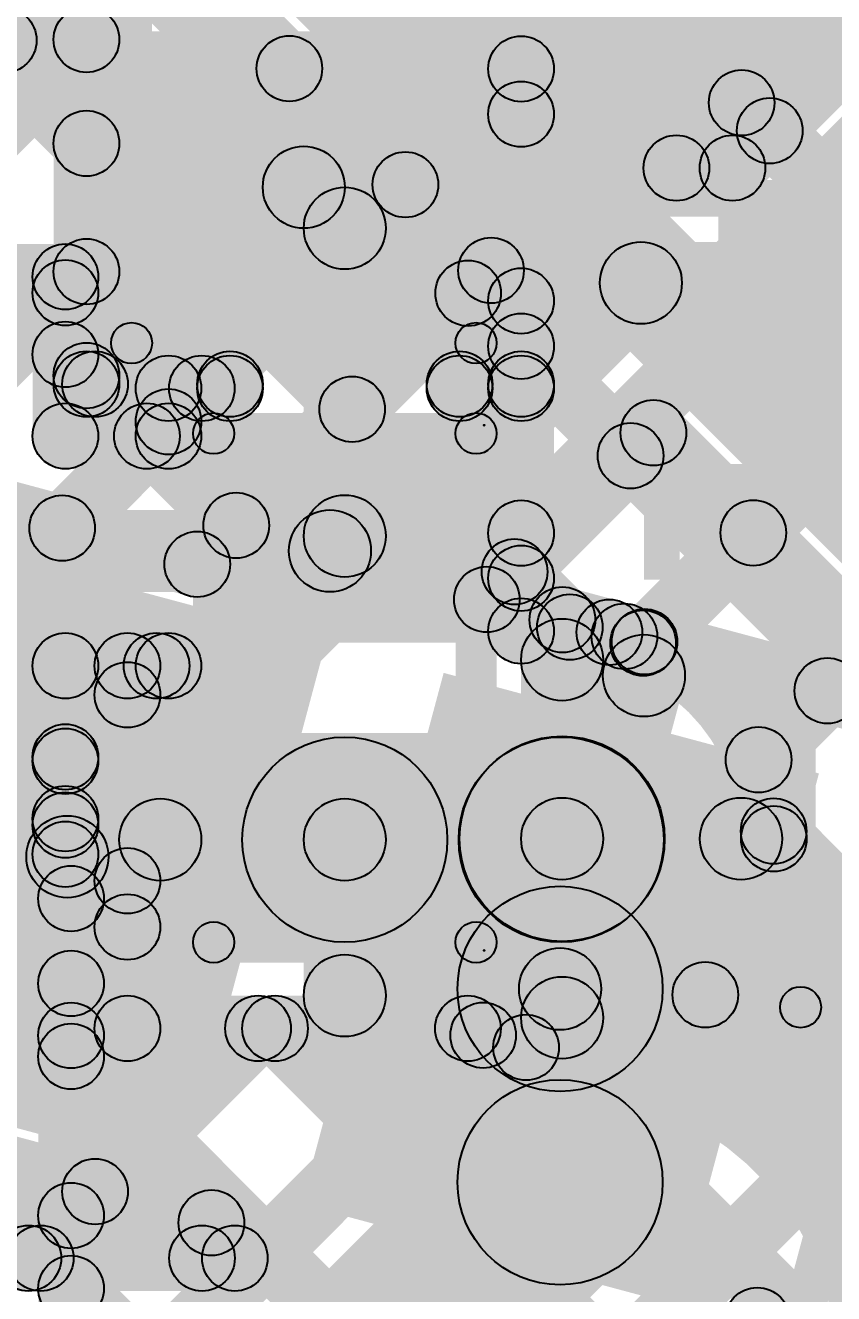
# Model space of a CAD drawing. Header units: millimetres. Extents: x -2.17 to 2.17, y -2.17 to 2.17.
# Drawn here: x -0.4365 to -0.3379, y 0.1036 to 0.2581 of the extents above; entities that cross this region are included whole.
import ezdxf

# ---------------------------------------------------------------- set-up
doc = ezdxf.new("R2010")
doc.units = ezdxf.units.MM
doc.header["$MEASUREMENT"] = 0
for name, color, linetype in [('BottomLayer', 5, 'Continuous'), ('BottomOverlay', 54, 'Continuous'), ('BottomPaste', 16, 'Continuous'), ('BottomSolder', 6, 'Continuous'), ('Mechanical2', 216, 'Continuous'), ('TopLayer', 1, 'Continuous'), ('TopOverlay', 2, 'Continuous'), ('TopPaste', 8, 'Continuous'), ('TopSolder', 216, 'Continuous'), ('ViaHoleLayer', 16, 'Continuous')]:
    doc.layers.add(name, color=color, linetype=linetype)

# ---------------------------------------------------------------- blocks, each defined once
blk = doc.blocks.new('R__0402_B_83')
at = {"layer": 'BottomLayer'}
for points in [[(-0.0095, 0.0125), (-0.0095, -0.0125), (-0.0275, -0.0125), (-0.0275, 0.0125)], [(0.0275, 0.0125), (0.0275, -0.0125), (0.0095, -0.0125), (0.0095, 0.0125)]]:
    blk.add_hatch(color=5, dxfattribs=at).paths.add_polyline_path(points)
at = {"layer": 'BottomOverlay'}
h = blk.add_hatch(color=54, dxfattribs=at)
edge = h.paths.add_edge_path()
edge.add_arc((-0.031, 0.016), 0.0025, 0, 360)
h = blk.add_hatch(color=54, dxfattribs=at)
edge = h.paths.add_edge_path()
edge.add_arc((-0.031, 0.016), 0.0025, 0, 360)
h = blk.add_hatch(color=54, dxfattribs=at)
edge = h.paths.add_edge_path()
edge.add_arc((-0.032, 0.017), 0.0000635, 0, 360)
for points in [[(0.032, 0.01706), (0.032, 0.01694), (-0.032, 0.01694), (-0.032, 0.01706)], [(0.031, 0.0185), (0.031, 0.0135), (-0.031, 0.0135), (-0.031, 0.0185)], [(-0.0285, -0.016), (-0.0335, -0.016), (-0.0335, 0.016), (-0.0285, 0.016)], [(0.0335, -0.016), (0.0285, -0.016), (0.0285, 0.016), (0.0335, 0.016)], [(0.031, -0.0135), (0.031, -0.0185), (-0.031, -0.0185), (-0.031, -0.0135)]]:
    blk.add_hatch(color=54, dxfattribs=at).paths.add_polyline_path(points)
h = blk.add_hatch(color=54, dxfattribs=at)
edge = h.paths.add_edge_path()
edge.add_arc((0.031, 0.016), 0.0025, 0, 360)
h = blk.add_hatch(color=54, dxfattribs=at)
edge = h.paths.add_edge_path()
edge.add_arc((0.031, 0.016), 0.0025, 0, 360)
h = blk.add_hatch(color=54, dxfattribs=at)
edge = h.paths.add_edge_path()
edge.add_arc((0.032, 0.017), 0.0000635, 0, 360)
h = blk.add_hatch(color=54, dxfattribs=at)
edge = h.paths.add_edge_path()
edge.add_arc((-0.031, -0.016), 0.0025, 0, 360)
h = blk.add_hatch(color=54, dxfattribs=at)
edge = h.paths.add_edge_path()
edge.add_arc((-0.031, -0.016), 0.0025, 0, 360)
h = blk.add_hatch(color=54, dxfattribs=at)
edge = h.paths.add_edge_path()
edge.add_arc((0.031, -0.016), 0.0025, 0, 360)
h = blk.add_hatch(color=54, dxfattribs=at)
edge = h.paths.add_edge_path()
edge.add_arc((0.031, -0.016), 0.0025, 0, 360)
at = {"layer": 'BottomPaste'}
for points in [[(-0.0095, 0.0125), (-0.0095, -0.0125), (-0.0275, -0.0125), (-0.0275, 0.0125)], [(0.0275, 0.0125), (0.0275, -0.0125), (0.0095, -0.0125), (0.0095, 0.0125)]]:
    blk.add_hatch(color=16, dxfattribs=at).paths.add_polyline_path(points)
at = {"layer": 'BottomSolder'}
for points in [[(-0.0055, 0.0165), (-0.0055, -0.0165), (-0.0315, -0.0165), (-0.0315, 0.0165)], [(0.0315, 0.0165), (0.0315, -0.0165), (0.0055, -0.0165), (0.0055, 0.0165)]]:
    blk.add_hatch(color=6, dxfattribs=at).paths.add_polyline_path(points)
at = {"layer": 'BottomOverlay'}
for centre, radius in [((-0.031, 0.016), 0.0025), ((-0.031, 0.016), 0.0025), ((-0.032, 0.017), 0.0000635), ((0.031, 0.016), 0.0025), ((0.031, 0.016), 0.0025), ((0.032, 0.017), 0.0000635), ((-0.031, -0.016), 0.0025), ((-0.031, -0.016), 0.0025), ((0.031, -0.016), 0.0025), ((0.031, -0.016), 0.0025)]:
    blk.add_circle(centre, radius, dxfattribs=at)
blk = doc.blocks.new('R__0603_B_84')
at = {"layer": 'BottomLayer'}
for points in [[(-0.045, -0.0175), (-0.045, 0.0175), (-0.015, 0.0175), (-0.015, -0.0175)], [(0.015, -0.0175), (0.015, 0.0175), (0.045, 0.0175), (0.045, -0.0175)]]:
    blk.add_hatch(color=5, dxfattribs=at).paths.add_polyline_path(points)
at = {"layer": 'BottomOverlay'}
h = blk.add_hatch(color=54, dxfattribs=at)
edge = h.paths.add_edge_path()
edge.add_arc((-0.049, 0.021), 0.0025, 0, 360)
h = blk.add_hatch(color=54, dxfattribs=at)
edge = h.paths.add_edge_path()
edge.add_arc((-0.049, 0.021), 0.0025, 0, 360)
for points in [[(-0.049, 0.0185), (-0.049, 0.0235), (0.049, 0.0235), (0.049, 0.0185)], [(-0.0515, 0.021), (-0.0465, 0.021), (-0.0465, -0.021), (-0.0515, -0.021)], [(0.0465, 0.021), (0.0515, 0.021), (0.0515, -0.021), (0.0465, -0.021)], [(-0.049, -0.0235), (-0.049, -0.0185), (0.049, -0.0185), (0.049, -0.0235)]]:
    blk.add_hatch(color=54, dxfattribs=at).paths.add_polyline_path(points)
h = blk.add_hatch(color=54, dxfattribs=at)
edge = h.paths.add_edge_path()
edge.add_arc((0.049, 0.021), 0.0025, 0, 360)
h = blk.add_hatch(color=54, dxfattribs=at)
edge = h.paths.add_edge_path()
edge.add_arc((0.049, 0.021), 0.0025, 0, 360)
h = blk.add_hatch(color=54, dxfattribs=at)
edge = h.paths.add_edge_path()
edge.add_arc((-0.049, -0.021), 0.0025, 0, 360)
h = blk.add_hatch(color=54, dxfattribs=at)
edge = h.paths.add_edge_path()
edge.add_arc((-0.049, -0.021), 0.0025, 0, 360)
h = blk.add_hatch(color=54, dxfattribs=at)
edge = h.paths.add_edge_path()
edge.add_arc((0.049, -0.021), 0.0025, 0, 360)
h = blk.add_hatch(color=54, dxfattribs=at)
edge = h.paths.add_edge_path()
edge.add_arc((0.049, -0.021), 0.0025, 0, 360)
at = {"layer": 'BottomPaste'}
for points in [[(-0.045, -0.0175), (-0.045, 0.0175), (-0.015, 0.0175), (-0.015, -0.0175)], [(0.015, -0.0175), (0.015, 0.0175), (0.045, 0.0175), (0.045, -0.0175)]]:
    blk.add_hatch(color=16, dxfattribs=at).paths.add_polyline_path(points)
at = {"layer": 'BottomSolder'}
for points in [[(-0.049, -0.0215), (-0.049, 0.0215), (-0.011, 0.0215), (-0.011, -0.0215)], [(0.011, -0.0215), (0.011, 0.0215), (0.049, 0.0215), (0.049, -0.0215)]]:
    blk.add_hatch(color=6, dxfattribs=at).paths.add_polyline_path(points)
at = {"layer": 'BottomOverlay'}
for centre in [(-0.049, 0.021), (-0.049, 0.021), (0.049, 0.021), (0.049, 0.021), (-0.049, -0.021), (-0.049, -0.021), (0.049, -0.021), (0.049, -0.021)]:
    blk.add_circle(centre, 0.0025, dxfattribs=at)
blk = doc.blocks.new('WS2812B_M____265')
at = {"layer": 'TopLayer'}
for points in [[(-0.09409, 0.05079), (-0.03504, 0.05079), (-0.03504, 0.01142), (-0.09409, 0.01142)], [(-0.09409, -0.01142), (-0.03504, -0.01142), (-0.03504, -0.05079), (-0.09409, -0.05079)]]:
    blk.add_hatch(color=1, dxfattribs=at).paths.add_polyline_path(points)
at = {"layer": 'TopPaste'}
for points in [[(-0.09409, 0.05079), (-0.03504, 0.05079), (-0.03504, 0.01142), (-0.09409, 0.01142)], [(-0.09409, -0.01142), (-0.03504, -0.01142), (-0.03504, -0.05079), (-0.09409, -0.05079)]]:
    blk.add_hatch(color=8, dxfattribs=at).paths.add_polyline_path(points)
at = {"layer": 'TopSolder'}
for points in [[(-0.09809, 0.05479), (-0.03104, 0.05479), (-0.03104, 0.00742), (-0.09809, 0.00742)], [(-0.09809, -0.00742), (-0.03104, -0.00742), (-0.03104, -0.05479), (-0.09809, -0.05479)]]:
    blk.add_hatch(color=216, dxfattribs=at).paths.add_polyline_path(points)
blk = doc.blocks.new('WS2812B_M____267')
at = {"layer": 'TopLayer'}
for points in [[(0.03504, 0.05079), (0.09409, 0.05079), (0.09409, 0.01142), (0.03504, 0.01142)], [(0.03504, -0.01142), (0.09409, -0.01142), (0.09409, -0.05079), (0.03504, -0.05079)]]:
    blk.add_hatch(color=1, dxfattribs=at).paths.add_polyline_path(points)
at = {"layer": 'TopOverlay'}
h = blk.add_hatch(color=2, dxfattribs=at)
edge = h.paths.add_edge_path()
edge.add_arc((0.07, -0.06), 0.0025, 0, 360)
for points in [[(0.0675, -0.06), (0.0725, -0.06), (0.0725, -0.07), (0.0675, -0.07)], [(-0.07, -0.0725), (-0.07, -0.0675), (0.07, -0.0675), (0.07, -0.0725)]]:
    blk.add_hatch(color=2, dxfattribs=at).paths.add_polyline_path(points)
at = {"layer": 'TopPaste'}
for points in [[(0.03504, 0.05079), (0.09409, 0.05079), (0.09409, 0.01142), (0.03504, 0.01142)], [(0.03504, -0.01142), (0.09409, -0.01142), (0.09409, -0.05079), (0.03504, -0.05079)]]:
    blk.add_hatch(color=8, dxfattribs=at).paths.add_polyline_path(points)
at = {"layer": 'TopSolder'}
for points in [[(0.03104, 0.05479), (0.09809, 0.05479), (0.09809, 0.00742), (0.03104, 0.00742)], [(0.03104, -0.00742), (0.09809, -0.00742), (0.09809, -0.05479), (0.03104, -0.05479)]]:
    blk.add_hatch(color=216, dxfattribs=at).paths.add_polyline_path(points)
at = {"layer": 'TopOverlay'}
blk.add_circle((0.07, -0.06), 0.0025, dxfattribs=at)

msp = doc.modelspace()

# ---------------------------------------------------------------- hatches: boundary and pattern name
at = {"layer": 'BottomLayer'}
for points in [[(-0.37317, 0.22171), (-0.37883, 0.22737), (-0.10304, 0.50315), (-0.09739, 0.49749)], [(-0.37317, 0.19342), (-0.37883, 0.19908), (-0.09883, 0.47908), (-0.09317, 0.47342)], [(-0.35829, 0.18002), (-0.36395, 0.18567), (-0.09883, 0.4508), (-0.09317, 0.44514)], [(-0.34422, 0.1658), (-0.34988, 0.17146), (-0.09883, 0.42251), (-0.09317, 0.41686)], [(-0.42805, 0.05369), (-0.43371, 0.05935), (-0.09883, 0.39423), (-0.09317, 0.38857)], [(-0.4292, 0.02426), (-0.43485, 0.02992), (-0.09883, 0.36594), (-0.09317, 0.36029)], [(-0.43509, 0.2563), (-0.44309, 0.2563), (-0.44309, 0.29611), (-0.43509, 0.29611)], [(-0.37317, 0.24999), (-0.37883, 0.25565), (-0.35435, 0.28013), (-0.34869, 0.27447)], [(-0.37883, 0.27276), (-0.37317, 0.27842), (-0.18847, 0.09372), (-0.19413, 0.08806)], [(-0.425, 0.2144), (-0.433, 0.2144), (-0.433, 0.2624), (-0.425, 0.2624)], [(-0.372, 0.2144), (-0.38, 0.2144), (-0.38, 0.2624), (-0.372, 0.2624)], [(-0.44127, 0.23847), (-0.44692, 0.24412), (-0.43183, 0.25922), (-0.42617, 0.25356)], [(-0.4444, 0.25347), (-0.43874, 0.25913), (-0.42617, 0.24656), (-0.43183, 0.24091)], [(-0.37883, 0.24448), (-0.37317, 0.25013), (-0.22103, 0.098), (-0.22669, 0.09234)], [(-0.3925, 0.19589), (-0.4025, 0.19589), (-0.4025, 0.2334), (-0.3925, 0.2334)], [(-0.445, 0.22349), (-0.445, 0.23149), (-0.43157, 0.23149), (-0.43157, 0.22349)], [(-0.42874, 0.22271), (-0.4344, 0.22836), (-0.43183, 0.23093), (-0.42617, 0.22528)], [(-0.42757, 0.20808), (-0.43557, 0.20808), (-0.43557, 0.22749), (-0.42757, 0.22749)], [(-0.37883, 0.21619), (-0.37317, 0.22185), (-0.2423, 0.09098), (-0.24796, 0.08532)], [(-0.4344, 0.21519), (-0.42874, 0.22085), (-0.42617, 0.21828), (-0.43183, 0.21262)], [(-0.429, 0.2104), (-0.429, 0.2184), (-0.4115, 0.2184), (-0.4115, 0.2104)], [(-0.3835, 0.2104), (-0.3835, 0.2184), (-0.376, 0.2184), (-0.376, 0.2104)], [(-0.43077, 0.21157), (-0.42512, 0.21723), (-0.4188, 0.21091), (-0.42446, 0.20525)], [(-0.41617, 0.20699), (-0.42183, 0.21265), (-0.41776, 0.21672), (-0.4121, 0.21106)], [(-0.419, 0.20989), (-0.419, 0.21789), (-0.4115, 0.21789), (-0.4115, 0.20989)], [(-0.3835, 0.20989), (-0.3835, 0.21789), (-0.376, 0.21789), (-0.376, 0.20989)], [(-0.415, 0.20808), (-0.423, 0.20808), (-0.423, 0.21389), (-0.415, 0.21389)], [(-0.372, 0.18432), (-0.38, 0.18432), (-0.38, 0.21389), (-0.372, 0.21389)], [(-0.43157, 0.20408), (-0.43157, 0.21208), (-0.419, 0.21208), (-0.419, 0.20408)], [(-0.45238, 0.18908), (-0.45238, 0.19908), (-0.39931, 0.19908), (-0.39931, 0.18908)], [(-0.37883, 0.18791), (-0.37317, 0.19356), (-0.36723, 0.18762), (-0.37289, 0.18197)], [(-0.43157, 0.17608), (-0.43157, 0.18408), (-0.424, 0.18408), (-0.424, 0.17608)], [(-0.424, 0.17608), (-0.424, 0.18408), (-0.419, 0.18408), (-0.419, 0.17608)], [(-0.42117, 0.17371), (-0.42683, 0.17937), (-0.42328, 0.18291), (-0.41763, 0.17725)], [(-0.42757, 0.16844), (-0.43557, 0.16844), (-0.43557, 0.18008), (-0.42757, 0.18008)], [(-0.42874, 0.16614), (-0.4344, 0.17179), (-0.42683, 0.17937), (-0.42117, 0.17371)], [(-0.42, 0.13589), (-0.428, 0.13589), (-0.428, 0.18008), (-0.42, 0.18008)], [(-0.366, 0.159), (-0.376, 0.159), (-0.376, 0.18081), (-0.366, 0.18081)], [(-0.3975, 0.14639), (-0.3975, 0.17139), (-0.37111, 0.17139), (-0.37111, 0.14639)], [(-0.42757, 0.16067), (-0.43557, 0.16067), (-0.43557, 0.16844), (-0.42757, 0.16844)], [(-0.42757, 0.16067), (-0.43557, 0.16067), (-0.43557, 0.16844), (-0.42757, 0.16844)], [(-0.36227, 0.15005), (-0.37995, 0.16773), (-0.37984, 0.16784), (-0.36216, 0.15016)], [(-0.4344, 0.15862), (-0.42874, 0.16428), (-0.42117, 0.15671), (-0.42683, 0.15105)], [(-0.42, 0.15389), (-0.42, 0.16389), (-0.3975, 0.16389), (-0.3975, 0.15389)], [(-0.371, 0.154), (-0.371, 0.164), (-0.34919, 0.164), (-0.34919, 0.154)], [(-0.34803, 0.15711), (-0.34238, 0.16277), (-0.24017, 0.06056), (-0.24583, 0.05491)], [(-0.42757, 0.15711), (-0.43557, 0.15711), (-0.43557, 0.16067), (-0.42757, 0.16067)], [(-0.3925, 0.13989), (-0.4025, 0.13989), (-0.4025, 0.15889), (-0.3925, 0.15889)], [(-0.366, 0.13719), (-0.376, 0.13719), (-0.376, 0.159), (-0.366, 0.159)], [(-0.42688, 0.13503), (-0.43488, 0.13503), (-0.43488, 0.15171), (-0.42688, 0.15171)], [(-0.42805, 0.13854), (-0.43371, 0.1442), (-0.42683, 0.15108), (-0.42117, 0.14542)], [(-0.35637, 0.13716), (-0.35071, 0.14282), (-0.25217, 0.04428), (-0.25783, 0.03862)], [(-0.424, 0.13189), (-0.424, 0.13989), (-0.38249, 0.13989), (-0.38249, 0.13189)], [(-0.42805, 0.11026), (-0.43371, 0.11592), (-0.41091, 0.13872), (-0.40525, 0.13306)], [(-0.42805, 0.08197), (-0.43371, 0.08763), (-0.38346, 0.13788), (-0.3778, 0.13222)], [(-0.40884, 0.13306), (-0.40318, 0.13872), (-0.22713, -0.03733), (-0.23279, -0.04299)], [(-0.37823, 0.13074), (-0.37257, 0.1364), (-0.25217, 0.016), (-0.25783, 0.01034)], [(-0.42688, 0.03401), (-0.43488, 0.03401), (-0.43488, 0.13503), (-0.42688, 0.13503)], [(-0.43371, 0.12965), (-0.42805, 0.13531), (-0.31169, 0.01895), (-0.31735, 0.01329)], [(-0.43371, 0.10137), (-0.42805, 0.10702), (-0.33799, 0.01696), (-0.34365, 0.0113)]]:
    msp.add_hatch(color=5, dxfattribs=at).paths.add_polyline_path(points)
h = msp.add_hatch(color=5, dxfattribs=at)
edge = h.paths.add_edge_path()
edge.add_arc((-0.43909, 0.2563), 0.004, 0, 360)
h = msp.add_hatch(color=5, dxfattribs=at)
edge = h.paths.add_edge_path()
edge.add_arc((-0.43909, 0.2563), 0.004, 0, 360)
h = msp.add_hatch(color=5, dxfattribs=at)
edge = h.paths.add_edge_path()
edge.add_arc((-0.429, 0.25639), 0.004, 0, 360)
h = msp.add_hatch(color=5, dxfattribs=at)
edge = h.paths.add_edge_path()
edge.add_arc((-0.376, 0.25282), 0.004, 0, 360)
h = msp.add_hatch(color=5, dxfattribs=at)
edge = h.paths.add_edge_path()
edge.add_arc((-0.376, 0.2473), 0.004, 0, 360)
h = msp.add_hatch(color=5, dxfattribs=at)
edge = h.paths.add_edge_path()
edge.add_arc((-0.429, 0.24374), 0.004, 0, 360)
h = msp.add_hatch(color=5, dxfattribs=at)
edge = h.paths.add_edge_path()
edge.add_arc((-0.4025, 0.2384), 0.005, 0, 360)
h = msp.add_hatch(color=5, dxfattribs=at)
edge = h.paths.add_edge_path()
edge.add_arc((-0.3975, 0.2334), 0.005, 0, 360)
h = msp.add_hatch(color=5, dxfattribs=at)
edge = h.paths.add_edge_path()
edge.add_arc((-0.3975, 0.2334), 0.005, 0, 360)
h = msp.add_hatch(color=5, dxfattribs=at)
edge = h.paths.add_edge_path()
edge.add_arc((-0.429, 0.22811), 0.004, 0, 360)
h = msp.add_hatch(color=5, dxfattribs=at)
edge = h.paths.add_edge_path()
edge.add_arc((-0.43157, 0.22749), 0.004, 0, 360)
h = msp.add_hatch(color=5, dxfattribs=at)
edge = h.paths.add_edge_path()
edge.add_arc((-0.43157, 0.22749), 0.004, 0, 360)
h = msp.add_hatch(color=5, dxfattribs=at)
edge = h.paths.add_edge_path()
edge.add_arc((-0.43157, 0.22554), 0.004, 0, 360)
h = msp.add_hatch(color=5, dxfattribs=at)
edge = h.paths.add_edge_path()
edge.add_arc((-0.376, 0.22454), 0.004, 0, 360)
h = msp.add_hatch(color=5, dxfattribs=at)
edge = h.paths.add_edge_path()
edge.add_arc((-0.376, 0.21902), 0.004, 0, 360)
h = msp.add_hatch(color=5, dxfattribs=at)
edge = h.paths.add_edge_path()
edge.add_arc((-0.43157, 0.21802), 0.004, 0, 360)
h = msp.add_hatch(color=5, dxfattribs=at)
edge = h.paths.add_edge_path()
edge.add_arc((-0.429, 0.21545), 0.004, 0, 360)
h = msp.add_hatch(color=5, dxfattribs=at)
edge = h.paths.add_edge_path()
edge.add_arc((-0.429, 0.2144), 0.004, 0, 360)
h = msp.add_hatch(color=5, dxfattribs=at)
edge = h.paths.add_edge_path()
edge.add_arc((-0.429, 0.2144), 0.004, 0, 360)
h = msp.add_hatch(color=5, dxfattribs=at)
edge = h.paths.add_edge_path()
edge.add_arc((-0.42795, 0.2144), 0.004, 0, 360)
h = msp.add_hatch(color=5, dxfattribs=at)
edge = h.paths.add_edge_path()
edge.add_arc((-0.4115, 0.2144), 0.004, 0, 360)
h = msp.add_hatch(color=5, dxfattribs=at)
edge = h.paths.add_edge_path()
edge.add_arc((-0.3835, 0.2144), 0.004, 0, 360)
h = msp.add_hatch(color=5, dxfattribs=at)
edge = h.paths.add_edge_path()
edge.add_arc((-0.376, 0.2144), 0.004, 0, 360)
h = msp.add_hatch(color=5, dxfattribs=at)
edge = h.paths.add_edge_path()
edge.add_arc((-0.376, 0.2144), 0.004, 0, 360)
h = msp.add_hatch(color=5, dxfattribs=at)
edge = h.paths.add_edge_path()
edge.add_arc((-0.419, 0.21389), 0.004, 0, 360)
h = msp.add_hatch(color=5, dxfattribs=at)
edge = h.paths.add_edge_path()
edge.add_arc((-0.419, 0.21389), 0.004, 0, 360)
h = msp.add_hatch(color=5, dxfattribs=at)
edge = h.paths.add_edge_path()
edge.add_arc((-0.41493, 0.21389), 0.004, 0, 360)
h = msp.add_hatch(color=5, dxfattribs=at)
edge = h.paths.add_edge_path()
edge.add_arc((-0.4115, 0.21389), 0.004, 0, 360)
h = msp.add_hatch(color=5, dxfattribs=at)
edge = h.paths.add_edge_path()
edge.add_arc((-0.3835, 0.21389), 0.004, 0, 360)
h = msp.add_hatch(color=5, dxfattribs=at)
edge = h.paths.add_edge_path()
edge.add_arc((-0.376, 0.21389), 0.004, 0, 360)
h = msp.add_hatch(color=5, dxfattribs=at)
edge = h.paths.add_edge_path()
edge.add_arc((-0.376, 0.21389), 0.004, 0, 360)
h = msp.add_hatch(color=5, dxfattribs=at)
edge = h.paths.add_edge_path()
edge.add_arc((-0.419, 0.20982), 0.004, 0, 360)
h = msp.add_hatch(color=5, dxfattribs=at)
edge = h.paths.add_edge_path()
edge.add_arc((-0.43157, 0.20808), 0.004, 0, 360)
h = msp.add_hatch(color=5, dxfattribs=at)
edge = h.paths.add_edge_path()
edge.add_arc((-0.43157, 0.20808), 0.004, 0, 360)
h = msp.add_hatch(color=5, dxfattribs=at)
edge = h.paths.add_edge_path()
edge.add_arc((-0.42163, 0.20808), 0.004, 0, 360)
h = msp.add_hatch(color=5, dxfattribs=at)
edge = h.paths.add_edge_path()
edge.add_arc((-0.419, 0.20808), 0.004, 0, 360)
h = msp.add_hatch(color=5, dxfattribs=at)
edge = h.paths.add_edge_path()
edge.add_arc((-0.419, 0.20808), 0.004, 0, 360)
h = msp.add_hatch(color=5, dxfattribs=at)
edge = h.paths.add_edge_path()
edge.add_arc((-0.3975, 0.19589), 0.005, 0, 360)
h = msp.add_hatch(color=5, dxfattribs=at)
edge = h.paths.add_edge_path()
edge.add_arc((-0.3975, 0.19589), 0.005, 0, 360)
h = msp.add_hatch(color=5, dxfattribs=at)
edge = h.paths.add_edge_path()
edge.add_arc((-0.376, 0.19625), 0.004, 0, 360)
h = msp.add_hatch(color=5, dxfattribs=at)
edge = h.paths.add_edge_path()
edge.add_arc((-0.39931, 0.19408), 0.005, 0, 360)
h = msp.add_hatch(color=5, dxfattribs=at)
edge = h.paths.add_edge_path()
edge.add_arc((-0.39931, 0.19408), 0.005, 0, 360)
h = msp.add_hatch(color=5, dxfattribs=at)
edge = h.paths.add_edge_path()
edge.add_arc((-0.376, 0.19074), 0.004, 0, 360)
h = msp.add_hatch(color=5, dxfattribs=at)
edge = h.paths.add_edge_path()
edge.add_arc((-0.37006, 0.18479), 0.004, 0, 360)
h = msp.add_hatch(color=5, dxfattribs=at)
edge = h.paths.add_edge_path()
edge.add_arc((-0.376, 0.18432), 0.004, 0, 360)
h = msp.add_hatch(color=5, dxfattribs=at)
edge = h.paths.add_edge_path()
edge.add_arc((-0.376, 0.18432), 0.004, 0, 360)
h = msp.add_hatch(color=5, dxfattribs=at)
edge = h.paths.add_edge_path()
edge.add_arc((-0.371, 0.18081), 0.005, 0, 360)
h = msp.add_hatch(color=5, dxfattribs=at)
edge = h.paths.add_edge_path()
edge.add_arc((-0.36112, 0.18285), 0.004, 0, 360)
h = msp.add_hatch(color=5, dxfattribs=at)
edge = h.paths.add_edge_path()
edge.add_arc((-0.43157, 0.18008), 0.004, 0, 360)
h = msp.add_hatch(color=5, dxfattribs=at)
edge = h.paths.add_edge_path()
edge.add_arc((-0.43157, 0.18008), 0.004, 0, 360)
h = msp.add_hatch(color=5, dxfattribs=at)
edge = h.paths.add_edge_path()
edge.add_arc((-0.424, 0.18008), 0.004, 0, 360)
h = msp.add_hatch(color=5, dxfattribs=at)
edge = h.paths.add_edge_path()
edge.add_arc((-0.424, 0.18008), 0.004, 0, 360)
h = msp.add_hatch(color=5, dxfattribs=at)
edge = h.paths.add_edge_path()
edge.add_arc((-0.424, 0.18008), 0.004, 0, 360)
h = msp.add_hatch(color=5, dxfattribs=at)
edge = h.paths.add_edge_path()
edge.add_arc((-0.42045, 0.18008), 0.004, 0, 360)
h = msp.add_hatch(color=5, dxfattribs=at)
edge = h.paths.add_edge_path()
edge.add_arc((-0.419, 0.18008), 0.004, 0, 360)
h = msp.add_hatch(color=5, dxfattribs=at)
edge = h.paths.add_edge_path()
edge.add_arc((-0.424, 0.17654), 0.004, 0, 360)
h = msp.add_hatch(color=5, dxfattribs=at)
edge = h.paths.add_edge_path()
edge.add_arc((-0.424, 0.17654), 0.004, 0, 360)
h = msp.add_hatch(color=5, dxfattribs=at)
edge = h.paths.add_edge_path()
edge.add_arc((-0.43157, 0.16897), 0.004, 0, 360)
h = msp.add_hatch(color=5, dxfattribs=at)
edge = h.paths.add_edge_path()
edge.add_arc((-0.43157, 0.16844), 0.004, 0, 360)
h = msp.add_hatch(color=5, dxfattribs=at)
edge = h.paths.add_edge_path()
edge.add_arc((-0.43157, 0.16844), 0.004, 0, 360)
h = msp.add_hatch(color=5, dxfattribs=at)
edge = h.paths.add_edge_path()
edge.add_arc((-0.43157, 0.16844), 0.004, 0, 360)
h = msp.add_hatch(color=5, dxfattribs=at)
edge = h.paths.add_edge_path()
edge.add_arc((-0.34705, 0.16863), 0.004, 0, 360)
h = msp.add_hatch(color=5, dxfattribs=at)
edge = h.paths.add_edge_path()
edge.add_arc((-0.3975, 0.15889), 0.0125, 0, 360)
h = msp.add_hatch(color=5, dxfattribs=at)
edge = h.paths.add_edge_path()
edge.add_arc((-0.37111, 0.15889), 0.0125, 0, 360)
h = msp.add_hatch(color=5, dxfattribs=at)
edge = h.paths.add_edge_path()
edge.add_arc((-0.37111, 0.15889), 0.0125, 0, 360)
h = msp.add_hatch(color=5, dxfattribs=at)
edge = h.paths.add_edge_path()
edge.add_arc((-0.371, 0.159), 0.0125, 0, 360)
h = msp.add_hatch(color=5, dxfattribs=at)
edge = h.paths.add_edge_path()
edge.add_arc((-0.371, 0.159), 0.01181, 0, 360)
h = msp.add_hatch(color=5, dxfattribs=at)
edge = h.paths.add_edge_path()
edge.add_arc((-0.43157, 0.16145), 0.004, 0, 360)
h = msp.add_hatch(color=5, dxfattribs=at)
edge = h.paths.add_edge_path()
edge.add_arc((-0.43157, 0.16067), 0.004, 0, 360)
h = msp.add_hatch(color=5, dxfattribs=at)
edge = h.paths.add_edge_path()
edge.add_arc((-0.43157, 0.16067), 0.004, 0, 360)
h = msp.add_hatch(color=5, dxfattribs=at)
edge = h.paths.add_edge_path()
edge.add_arc((-0.43157, 0.16067), 0.004, 0, 360)
h = msp.add_hatch(color=5, dxfattribs=at)
edge = h.paths.add_edge_path()
edge.add_arc((-0.42, 0.15889), 0.005, 0, 360)
h = msp.add_hatch(color=5, dxfattribs=at)
edge = h.paths.add_edge_path()
edge.add_arc((-0.3975, 0.15889), 0.005, 0, 360)
h = msp.add_hatch(color=5, dxfattribs=at)
edge = h.paths.add_edge_path()
edge.add_arc((-0.3975, 0.15889), 0.005, 0, 360)
h = msp.add_hatch(color=5, dxfattribs=at)
edge = h.paths.add_edge_path()
edge.add_arc((-0.371, 0.159), 0.005, 0, 360)
h = msp.add_hatch(color=5, dxfattribs=at)
edge = h.paths.add_edge_path()
edge.add_arc((-0.371, 0.159), 0.005, 0, 360)
h = msp.add_hatch(color=5, dxfattribs=at)
edge = h.paths.add_edge_path()
edge.add_arc((-0.371, 0.159), 0.005, 0, 360)
h = msp.add_hatch(color=5, dxfattribs=at)
edge = h.paths.add_edge_path()
edge.add_arc((-0.34919, 0.159), 0.005, 0, 360)
h = msp.add_hatch(color=5, dxfattribs=at)
edge = h.paths.add_edge_path()
edge.add_arc((-0.34521, 0.15994), 0.004, 0, 360)
h = msp.add_hatch(color=5, dxfattribs=at)
edge = h.paths.add_edge_path()
edge.add_arc((-0.34519, 0.159), 0.004, 0, 360)
h = msp.add_hatch(color=5, dxfattribs=at)
edge = h.paths.add_edge_path()
edge.add_arc((-0.34519, 0.159), 0.004, 0, 360)
h = msp.add_hatch(color=5, dxfattribs=at)
edge = h.paths.add_edge_path()
edge.add_arc((-0.43157, 0.15711), 0.004, 0, 360)
h = msp.add_hatch(color=5, dxfattribs=at)
edge = h.paths.add_edge_path()
edge.add_arc((-0.43157, 0.15711), 0.004, 0, 360)
h = msp.add_hatch(color=5, dxfattribs=at)
edge = h.paths.add_edge_path()
edge.add_arc((-0.424, 0.15388), 0.004, 0, 360)
h = msp.add_hatch(color=5, dxfattribs=at)
edge = h.paths.add_edge_path()
edge.add_arc((-0.43088, 0.15171), 0.004, 0, 360)
h = msp.add_hatch(color=5, dxfattribs=at)
edge = h.paths.add_edge_path()
edge.add_arc((-0.43088, 0.15171), 0.004, 0, 360)
h = msp.add_hatch(color=5, dxfattribs=at)
edge = h.paths.add_edge_path()
edge.add_arc((-0.424, 0.14825), 0.004, 0, 360)
h = msp.add_hatch(color=5, dxfattribs=at)
edge = h.paths.add_edge_path()
edge.add_arc((-0.43088, 0.14137), 0.004, 0, 360)
h = msp.add_hatch(color=5, dxfattribs=at)
edge = h.paths.add_edge_path()
edge.add_arc((-0.3975, 0.13989), 0.005, 0, 360)
h = msp.add_hatch(color=5, dxfattribs=at)
edge = h.paths.add_edge_path()
edge.add_arc((-0.35354, 0.13999), 0.004, 0, 360)
h = msp.add_hatch(color=5, dxfattribs=at)
edge = h.paths.add_edge_path()
edge.add_arc((-0.371, 0.13719), 0.005, 0, 360)
h = msp.add_hatch(color=5, dxfattribs=at)
edge = h.paths.add_edge_path()
edge.add_arc((-0.424, 0.13589), 0.004, 0, 360)
h = msp.add_hatch(color=5, dxfattribs=at)
edge = h.paths.add_edge_path()
edge.add_arc((-0.424, 0.13589), 0.004, 0, 360)
h = msp.add_hatch(color=5, dxfattribs=at)
edge = h.paths.add_edge_path()
edge.add_arc((-0.40808, 0.13589), 0.004, 0, 360)
h = msp.add_hatch(color=5, dxfattribs=at)
edge = h.paths.add_edge_path()
edge.add_arc((-0.40601, 0.13589), 0.004, 0, 360)
h = msp.add_hatch(color=5, dxfattribs=at)
edge = h.paths.add_edge_path()
edge.add_arc((-0.38249, 0.13589), 0.004, 0, 360)
h = msp.add_hatch(color=5, dxfattribs=at)
edge = h.paths.add_edge_path()
edge.add_arc((-0.38249, 0.13589), 0.004, 0, 360)
h = msp.add_hatch(color=5, dxfattribs=at)
edge = h.paths.add_edge_path()
edge.add_arc((-0.43088, 0.13503), 0.004, 0, 360)
h = msp.add_hatch(color=5, dxfattribs=at)
edge = h.paths.add_edge_path()
edge.add_arc((-0.43088, 0.13503), 0.004, 0, 360)
h = msp.add_hatch(color=5, dxfattribs=at)
edge = h.paths.add_edge_path()
edge.add_arc((-0.38063, 0.13505), 0.004, 0, 360)
h = msp.add_hatch(color=5, dxfattribs=at)
edge = h.paths.add_edge_path()
edge.add_arc((-0.3754, 0.13357), 0.004, 0, 360)
h = msp.add_hatch(color=5, dxfattribs=at)
edge = h.paths.add_edge_path()
edge.add_arc((-0.43088, 0.13248), 0.004, 0, 360)
h = msp.add_hatch(color=5, dxfattribs=at)
edge = h.paths.add_edge_path()
edge.add_arc((-0.43088, 0.11309), 0.004, 0, 360)
h = msp.add_hatch(color=5, dxfattribs=at)
edge = h.paths.add_edge_path()
edge.add_arc((-0.43088, 0.1042), 0.004, 0, 360)
at = {"layer": 'BottomSolder'}
h = msp.add_hatch(color=6, dxfattribs=at)
edge = h.paths.add_edge_path()
edge.add_arc((-0.371, 0.159), 0.01581, 0, 360)
at = {"layer": 'TopLayer'}
for points in [[(-0.45603, 0.29339), (-0.45037, 0.29905), (-0.37963, 0.22831), (-0.38529, 0.22265)], [(-0.46994, 0.27902), (-0.46428, 0.28467), (-0.39377, 0.21416), (-0.39943, 0.20851)], [(-0.35424, 0.23791), (-0.3599, 0.24357), (-0.32295, 0.28051), (-0.31729, 0.27486)], [(-0.3474, 0.23791), (-0.35306, 0.24357), (-0.31953, 0.2771), (-0.31387, 0.27144)], [(-0.48777, 0.19197), (-0.49342, 0.19762), (-0.41582, 0.27523), (-0.41016, 0.26958)], [(-0.48327, 0.26406), (-0.47761, 0.26972), (-0.40791, 0.20002), (-0.41357, 0.19437)], [(-0.418, 0.26094), (-0.41235, 0.2666), (-0.37684, 0.23109), (-0.3825, 0.22544)], [(-0.47284, 0.17861), (-0.4785, 0.18426), (-0.40709, 0.25568), (-0.40143, 0.25002)], [(-0.35194, 0.24587), (-0.34628, 0.25153), (-0.34286, 0.24811), (-0.34852, 0.24245)], [(-0.35707, 0.23674), (-0.35707, 0.24474), (-0.35023, 0.24474), (-0.35023, 0.23674)], [(-0.42913, 0.19403), (-0.43479, 0.19969), (-0.39294, 0.24154), (-0.38729, 0.23588)], [(-0.41266, 0.18962), (-0.41832, 0.19528), (-0.3825, 0.23109), (-0.37684, 0.22544)], [(-0.3614, 0.22174), (-0.3614, 0.23174), (-0.32366, 0.23174), (-0.32366, 0.22174)], [(-0.4278, 0.15327), (-0.43487, 0.16034), (-0.36493, 0.23028), (-0.35786, 0.22321)], [(-0.37735, 0.18533), (-0.383, 0.19099), (-0.3627, 0.21129), (-0.35704, 0.20564)], [(-0.3627, 0.20564), (-0.35704, 0.21129), (-0.32779, 0.18204), (-0.33345, 0.17639)], [(-0.36549, 0.20285), (-0.35983, 0.20851), (-0.32949, 0.17817), (-0.33515, 0.17251)], [(-0.4501, 0.19758), (-0.44803, 0.20531), (-0.41445, 0.19631), (-0.41652, 0.18858)], [(-0.35813, 0.18018), (-0.36378, 0.18584), (-0.35052, 0.19911), (-0.34486, 0.19345)], [(-0.37963, 0.18871), (-0.37397, 0.19437), (-0.36813, 0.18852), (-0.37378, 0.18286)], [(-0.38121, 0.1843), (-0.37914, 0.19203), (-0.3642, 0.18802), (-0.36627, 0.1803)], [(-0.36445, 0.17981), (-0.36238, 0.18753), (-0.32641, 0.1779), (-0.32848, 0.17017)], [(-0.33582, 0.17421), (-0.34148, 0.17986), (-0.33637, 0.18497), (-0.33072, 0.17931)], [(-0.36642, 0.13941), (-0.37608, 0.142), (-0.36585, 0.18018), (-0.35619, 0.17759)], [(-0.366, 0.159), (-0.376, 0.159), (-0.376, 0.18081), (-0.366, 0.18081)], [(-0.37125, 0.12821), (-0.37125, 0.15321), (-0.32504, 0.15321), (-0.32504, 0.12821)], [(-0.35875, 0.11714), (-0.38375, 0.11714), (-0.38375, 0.14071), (-0.35875, 0.14071)], [(-0.47005, 0.12315), (-0.46798, 0.13088), (-0.41272, 0.11607), (-0.41479, 0.10835)], [(-0.39316, 0.07755), (-0.41084, 0.09523), (-0.38009, 0.12598), (-0.36241, 0.1083)], [(-0.45093, 0.11858), (-0.44527, 0.12424), (-0.43175, 0.11072), (-0.4374, 0.10506)], [(-0.43325, 0.10506), (-0.43891, 0.11072), (-0.43078, 0.11884), (-0.42513, 0.11319)], [(-0.41105, 0.10685), (-0.41878, 0.10892), (-0.41762, 0.11325), (-0.40989, 0.11117)], [(-0.4571, 0.10389), (-0.4571, 0.11189), (-0.41491, 0.11189), (-0.41491, 0.10389)], [(-0.41491, 0.10389), (-0.41491, 0.11189), (-0.41091, 0.11189), (-0.41091, 0.10389)]]:
    msp.add_hatch(color=1, dxfattribs=at).paths.add_polyline_path(points)
h = msp.add_hatch(color=1, dxfattribs=at)
edge = h.paths.add_edge_path()
edge.add_arc((-0.40426, 0.25285), 0.004, 0, 360)
h = msp.add_hatch(color=1, dxfattribs=at)
edge = h.paths.add_edge_path()
edge.add_arc((-0.34911, 0.2487), 0.004, 0, 360)
h = msp.add_hatch(color=1, dxfattribs=at)
edge = h.paths.add_edge_path()
edge.add_arc((-0.34569, 0.24528), 0.004, 0, 360)
h = msp.add_hatch(color=1, dxfattribs=at)
edge = h.paths.add_edge_path()
edge.add_arc((-0.35707, 0.24074), 0.004, 0, 360)
h = msp.add_hatch(color=1, dxfattribs=at)
edge = h.paths.add_edge_path()
edge.add_arc((-0.35707, 0.24074), 0.004, 0, 360)
h = msp.add_hatch(color=1, dxfattribs=at)
edge = h.paths.add_edge_path()
edge.add_arc((-0.35023, 0.24074), 0.004, 0, 360)
h = msp.add_hatch(color=1, dxfattribs=at)
edge = h.paths.add_edge_path()
edge.add_arc((-0.35023, 0.24074), 0.004, 0, 360)
h = msp.add_hatch(color=1, dxfattribs=at)
edge = h.paths.add_edge_path()
edge.add_arc((-0.39011, 0.23871), 0.004, 0, 360)
h = msp.add_hatch(color=1, dxfattribs=at)
edge = h.paths.add_edge_path()
edge.add_arc((-0.37967, 0.22826), 0.004, 0, 360)
h = msp.add_hatch(color=1, dxfattribs=at)
edge = h.paths.add_edge_path()
edge.add_arc((-0.37967, 0.22826), 0.004, 0, 360)
h = msp.add_hatch(color=1, dxfattribs=at)
edge = h.paths.add_edge_path()
edge.add_arc((-0.3614, 0.22674), 0.005, 0, 360)
h = msp.add_hatch(color=1, dxfattribs=at)
edge = h.paths.add_edge_path()
edge.add_arc((-0.3614, 0.22674), 0.005, 0, 360)
h = msp.add_hatch(color=1, dxfattribs=at)
edge = h.paths.add_edge_path()
edge.add_arc((-0.38246, 0.22548), 0.004, 0, 360)
h = msp.add_hatch(color=1, dxfattribs=at)
edge = h.paths.add_edge_path()
edge.add_arc((-0.3966, 0.21134), 0.004, 0, 360)
h = msp.add_hatch(color=1, dxfattribs=at)
edge = h.paths.add_edge_path()
edge.add_arc((-0.35987, 0.20847), 0.004, 0, 360)
h = msp.add_hatch(color=1, dxfattribs=at)
edge = h.paths.add_edge_path()
edge.add_arc((-0.35987, 0.20847), 0.004, 0, 360)
h = msp.add_hatch(color=1, dxfattribs=at)
edge = h.paths.add_edge_path()
edge.add_arc((-0.36266, 0.20568), 0.004, 0, 360)
h = msp.add_hatch(color=1, dxfattribs=at)
edge = h.paths.add_edge_path()
edge.add_arc((-0.41074, 0.19719), 0.004, 0, 360)
h = msp.add_hatch(color=1, dxfattribs=at)
edge = h.paths.add_edge_path()
edge.add_arc((-0.43196, 0.19686), 0.004, 0, 360)
h = msp.add_hatch(color=1, dxfattribs=at)
edge = h.paths.add_edge_path()
edge.add_arc((-0.34769, 0.19628), 0.004, 0, 360)
h = msp.add_hatch(color=1, dxfattribs=at)
edge = h.paths.add_edge_path()
edge.add_arc((-0.41549, 0.19245), 0.004, 0, 360)
h = msp.add_hatch(color=1, dxfattribs=at)
edge = h.paths.add_edge_path()
edge.add_arc((-0.41549, 0.19245), 0.004, 0, 360)
h = msp.add_hatch(color=1, dxfattribs=at)
edge = h.paths.add_edge_path()
edge.add_arc((-0.3768, 0.19154), 0.004, 0, 360)
h = msp.add_hatch(color=1, dxfattribs=at)
edge = h.paths.add_edge_path()
edge.add_arc((-0.38018, 0.18816), 0.004, 0, 360)
h = msp.add_hatch(color=1, dxfattribs=at)
edge = h.paths.add_edge_path()
edge.add_arc((-0.38018, 0.18816), 0.004, 0, 360)
h = msp.add_hatch(color=1, dxfattribs=at)
edge = h.paths.add_edge_path()
edge.add_arc((-0.37096, 0.18569), 0.004, 0, 360)
h = msp.add_hatch(color=1, dxfattribs=at)
edge = h.paths.add_edge_path()
edge.add_arc((-0.36524, 0.18416), 0.004, 0, 360)
h = msp.add_hatch(color=1, dxfattribs=at)
edge = h.paths.add_edge_path()
edge.add_arc((-0.36341, 0.18367), 0.004, 0, 360)
h = msp.add_hatch(color=1, dxfattribs=at)
edge = h.paths.add_edge_path()
edge.add_arc((-0.36096, 0.18301), 0.004, 0, 360)
h = msp.add_hatch(color=1, dxfattribs=at)
edge = h.paths.add_edge_path()
edge.add_arc((-0.371, 0.18081), 0.005, 0, 360)
h = msp.add_hatch(color=1, dxfattribs=at)
edge = h.paths.add_edge_path()
edge.add_arc((-0.36102, 0.17889), 0.005, 0, 360)
h = msp.add_hatch(color=1, dxfattribs=at)
edge = h.paths.add_edge_path()
edge.add_arc((-0.33865, 0.17704), 0.004, 0, 360)
h = msp.add_hatch(color=1, dxfattribs=at)
edge = h.paths.add_edge_path()
edge.add_arc((-0.371, 0.159), 0.01181, 0, 360)
h = msp.add_hatch(color=1, dxfattribs=at)
edge = h.paths.add_edge_path()
edge.add_arc((-0.371, 0.159), 0.005, 0, 360)
h = msp.add_hatch(color=1, dxfattribs=at)
edge = h.paths.add_edge_path()
edge.add_arc((-0.43133, 0.15681), 0.005, 0, 360)
h = msp.add_hatch(color=1, dxfattribs=at)
edge = h.paths.add_edge_path()
edge.add_arc((-0.37125, 0.14071), 0.0125, 0, 360)
h = msp.add_hatch(color=1, dxfattribs=at)
edge = h.paths.add_edge_path()
edge.add_arc((-0.37125, 0.14071), 0.0125, 0, 360)
h = msp.add_hatch(color=1, dxfattribs=at)
edge = h.paths.add_edge_path()
edge.add_arc((-0.37125, 0.14071), 0.0125, 0, 360)
h = msp.add_hatch(color=1, dxfattribs=at)
edge = h.paths.add_edge_path()
edge.add_arc((-0.37125, 0.14071), 0.005, 0, 360)
h = msp.add_hatch(color=1, dxfattribs=at)
edge = h.paths.add_edge_path()
edge.add_arc((-0.37125, 0.11714), 0.0125, 0, 360)
h = msp.add_hatch(color=1, dxfattribs=at)
edge = h.paths.add_edge_path()
edge.add_arc((-0.37125, 0.11714), 0.0125, 0, 360)
h = msp.add_hatch(color=1, dxfattribs=at)
edge = h.paths.add_edge_path()
edge.add_arc((-0.42795, 0.11601), 0.004, 0, 360)
h = msp.add_hatch(color=1, dxfattribs=at)
edge = h.paths.add_edge_path()
edge.add_arc((-0.41376, 0.11221), 0.004, 0, 360)
h = msp.add_hatch(color=1, dxfattribs=at)
edge = h.paths.add_edge_path()
edge.add_arc((-0.41376, 0.11221), 0.004, 0, 360)
h = msp.add_hatch(color=1, dxfattribs=at)
edge = h.paths.add_edge_path()
edge.add_arc((-0.43608, 0.10789), 0.004, 0, 360)
h = msp.add_hatch(color=1, dxfattribs=at)
edge = h.paths.add_edge_path()
edge.add_arc((-0.43458, 0.10789), 0.004, 0, 360)
h = msp.add_hatch(color=1, dxfattribs=at)
edge = h.paths.add_edge_path()
edge.add_arc((-0.41491, 0.10789), 0.004, 0, 360)
h = msp.add_hatch(color=1, dxfattribs=at)
edge = h.paths.add_edge_path()
edge.add_arc((-0.41491, 0.10789), 0.004, 0, 360)
h = msp.add_hatch(color=1, dxfattribs=at)
edge = h.paths.add_edge_path()
edge.add_arc((-0.41491, 0.10789), 0.004, 0, 360)
h = msp.add_hatch(color=1, dxfattribs=at)
edge = h.paths.add_edge_path()
edge.add_arc((-0.41091, 0.10789), 0.004, 0, 360)
h = msp.add_hatch(color=1, dxfattribs=at)
edge = h.paths.add_edge_path()
edge.add_arc((-0.3472, 0.1003), 0.004, 0, 360)
h = msp.add_hatch(color=1, dxfattribs=at)
edge = h.paths.add_edge_path()
edge.add_arc((-0.3472, 0.1003), 0.004, 0, 360)
at = {"layer": 'TopSolder'}
h = msp.add_hatch(color=216, dxfattribs=at)
edge = h.paths.add_edge_path()
edge.add_arc((-0.371, 0.159), 0.01581, 0, 360)
at = {"layer": 'ViaHoleLayer'}
h = msp.add_hatch(color=16, dxfattribs=at)
edge = h.paths.add_edge_path()
edge.add_arc((-0.371, 0.159), 0.00591, 0, 360)

# ---------------------------------------------------------------- linework, layer by layer
at = {"layer": 'BottomLayer'}
for points, const_width in [([(-0.4025, 0.2384, -0.414214), (-0.3975, 0.2334)], 0.01), ([(-0.3975, 0.19589, -0.414214), (-0.39931, 0.19408)], 0.01), ([(-0.376, 0.18432, -0.472536), (-0.34519, 0.159)], 0.008), ([(-0.34519, 0.159, -0.556841), (-0.38249, 0.13589)], 0.008), ([(-0.43157, 0.15711, -0.063547), (-0.43088, 0.15171)], 0.008)]:
    msp.add_lwpolyline(points, format="xyb", dxfattribs=dict(at, const_width=const_width))
for centre, radius in [((-0.43909, 0.2563), 0.004), ((-0.43909, 0.2563), 0.004), ((-0.429, 0.25639), 0.004), ((-0.376, 0.25282), 0.004), ((-0.376, 0.2473), 0.004), ((-0.429, 0.24374), 0.004), ((-0.4025, 0.2384), 0.005), ((-0.3975, 0.2334), 0.005), ((-0.3975, 0.2334), 0.005), ((-0.429, 0.22811), 0.004), ((-0.43157, 0.22749), 0.004), ((-0.43157, 0.22749), 0.004), ((-0.43157, 0.22554), 0.004), ((-0.376, 0.22454), 0.004), ((-0.376, 0.21902), 0.004), ((-0.43157, 0.21802), 0.004), ((-0.429, 0.21545), 0.004), ((-0.429, 0.2144), 0.004), ((-0.429, 0.2144), 0.004), ((-0.42795, 0.2144), 0.004), ((-0.4115, 0.2144), 0.004), ((-0.3835, 0.2144), 0.004), ((-0.376, 0.2144), 0.004), ((-0.376, 0.2144), 0.004), ((-0.419, 0.21389), 0.004), ((-0.419, 0.21389), 0.004), ((-0.41493, 0.21389), 0.004), ((-0.4115, 0.21389), 0.004), ((-0.3835, 0.21389), 0.004), ((-0.376, 0.21389), 0.004), ((-0.376, 0.21389), 0.004), ((-0.419, 0.20982), 0.004), ((-0.43157, 0.20808), 0.004), ((-0.43157, 0.20808), 0.004), ((-0.42163, 0.20808), 0.004), ((-0.419, 0.20808), 0.004), ((-0.419, 0.20808), 0.004), ((-0.3975, 0.19589), 0.005), ((-0.3975, 0.19589), 0.005), ((-0.376, 0.19625), 0.004), ((-0.39931, 0.19408), 0.005), ((-0.39931, 0.19408), 0.005), ((-0.376, 0.19074), 0.004), ((-0.37006, 0.18479), 0.004), ((-0.376, 0.18432), 0.004), ((-0.376, 0.18432), 0.004), ((-0.371, 0.18081), 0.005), ((-0.36112, 0.18285), 0.004), ((-0.43157, 0.18008), 0.004), ((-0.43157, 0.18008), 0.004), ((-0.424, 0.18008), 0.004), ((-0.424, 0.18008), 0.004), ((-0.424, 0.18008), 0.004), ((-0.42045, 0.18008), 0.004), ((-0.419, 0.18008), 0.004), ((-0.424, 0.17654), 0.004), ((-0.424, 0.17654), 0.004), ((-0.43157, 0.16897), 0.004), ((-0.43157, 0.16844), 0.004), ((-0.43157, 0.16844), 0.004), ((-0.43157, 0.16844), 0.004), ((-0.34705, 0.16863), 0.004), ((-0.3975, 0.15889), 0.0125), ((-0.37111, 0.15889), 0.0125), ((-0.37111, 0.15889), 0.0125), ((-0.371, 0.159), 0.0125), ((-0.43157, 0.16145), 0.004), ((-0.43157, 0.16067), 0.004), ((-0.43157, 0.16067), 0.004), ((-0.43157, 0.16067), 0.004), ((-0.42, 0.15889), 0.005), ((-0.3975, 0.15889), 0.005), ((-0.3975, 0.15889), 0.005), ((-0.371, 0.159), 0.005), ((-0.371, 0.159), 0.005), ((-0.371, 0.159), 0.005), ((-0.34919, 0.159), 0.005), ((-0.34521, 0.15994), 0.004), ((-0.34519, 0.159), 0.004), ((-0.34519, 0.159), 0.004), ((-0.43157, 0.15711), 0.004), ((-0.43157, 0.15711), 0.004), ((-0.424, 0.15388), 0.004), ((-0.43088, 0.15171), 0.004), ((-0.43088, 0.15171), 0.004), ((-0.424, 0.14825), 0.004), ((-0.43088, 0.14137), 0.004), ((-0.3975, 0.13989), 0.005), ((-0.35354, 0.13999), 0.004), ((-0.371, 0.13719), 0.005), ((-0.424, 0.13589), 0.004), ((-0.424, 0.13589), 0.004), ((-0.40808, 0.13589), 0.004), ((-0.40601, 0.13589), 0.004), ((-0.38249, 0.13589), 0.004), ((-0.38249, 0.13589), 0.004), ((-0.43088, 0.13503), 0.004), ((-0.43088, 0.13503), 0.004), ((-0.38063, 0.13505), 0.004), ((-0.3754, 0.13357), 0.004), ((-0.43088, 0.13248), 0.004), ((-0.43088, 0.11309), 0.004), ((-0.43088, 0.1042), 0.004)]:
    msp.add_circle(centre, radius, dxfattribs=at)
at = {"layer": 'Mechanical2', "const_width": 0.01}
for points in [[(2.16535, 0.001, 1), (-2.16535, 0.001, 1)], [(2.08135, -0.01, 1), (-2.04935, -0.01, 1)], [(1.84055, 0.001, 1), (-1.84055, 0.001, 1)], [(1.6437, 0.001, 1), (-1.6437, 0.001, 1)], [(1.50394, 0, 1), (-1.50394, 0, 1)], [(1.30709, 0.001, 1), (-1.30709, 0.001, 1)], [(1.17323, 0.001, 1), (-1.17323, 0.001, 1)], [(0.97638, 0.001, 1), (-0.97638, 0.001, 1)], [(0.84252, 0.001, 1), (-0.84252, 0.001, 1)], [(0.64567, 0.001, 1), (-0.64567, 0.001, 1)], [(0.51081, -0.01261, 1), (-0.51281, -0.01261, 1)]]:
    msp.add_lwpolyline(points, format="xyb", close=True, dxfattribs=at)
at = {"layer": 'TopLayer'}
for points, const_width in [([(-0.37125, 0.14071, -0.414214), (-0.325, 0.09446)], 0.025), ([(-0.3472, 0.1003, -0.059647), (-0.3465, 0.09446)], 0.008)]:
    msp.add_lwpolyline(points, format="xyb", dxfattribs=dict(at, const_width=const_width))
for centre, radius in [((-0.40426, 0.25285), 0.004), ((-0.34911, 0.2487), 0.004), ((-0.34569, 0.24528), 0.004), ((-0.35707, 0.24074), 0.004), ((-0.35707, 0.24074), 0.004), ((-0.35023, 0.24074), 0.004), ((-0.35023, 0.24074), 0.004), ((-0.39011, 0.23871), 0.004), ((-0.37967, 0.22826), 0.004), ((-0.37967, 0.22826), 0.004), ((-0.3614, 0.22674), 0.005), ((-0.3614, 0.22674), 0.005), ((-0.38246, 0.22548), 0.004), ((-0.3966, 0.21134), 0.004), ((-0.35987, 0.20847), 0.004), ((-0.35987, 0.20847), 0.004), ((-0.36266, 0.20568), 0.004), ((-0.41074, 0.19719), 0.004), ((-0.43196, 0.19686), 0.004), ((-0.34769, 0.19628), 0.004), ((-0.41549, 0.19245), 0.004), ((-0.41549, 0.19245), 0.004), ((-0.3768, 0.19154), 0.004), ((-0.38018, 0.18816), 0.004), ((-0.38018, 0.18816), 0.004), ((-0.37096, 0.18569), 0.004), ((-0.36524, 0.18416), 0.004), ((-0.36341, 0.18367), 0.004), ((-0.36096, 0.18301), 0.004), ((-0.371, 0.18081), 0.005), ((-0.36102, 0.17889), 0.005), ((-0.33865, 0.17704), 0.004), ((-0.371, 0.159), 0.005), ((-0.43133, 0.15681), 0.005), ((-0.37125, 0.14071), 0.0125), ((-0.37125, 0.14071), 0.0125), ((-0.37125, 0.14071), 0.0125), ((-0.37125, 0.14071), 0.005), ((-0.37125, 0.11714), 0.0125), ((-0.37125, 0.11714), 0.0125), ((-0.42795, 0.11601), 0.004), ((-0.41376, 0.11221), 0.004), ((-0.41376, 0.11221), 0.004), ((-0.43608, 0.10789), 0.004), ((-0.43458, 0.10789), 0.004), ((-0.41491, 0.10789), 0.004), ((-0.41491, 0.10789), 0.004), ((-0.41491, 0.10789), 0.004), ((-0.41091, 0.10789), 0.004), ((-0.3472, 0.1003), 0.004), ((-0.3472, 0.1003), 0.004)]:
    msp.add_circle(centre, radius, dxfattribs=at)

# ---------------------------------------------------------------- block references
for name, p, rotation in [('WS2812B_M____265', (-0.3, 0.29439), 45), ('R__0603_B_84', (-0.4025, 0.2684), 90), ('R__0402_B_83', (-0.3975, 0.17739), 270), ('WS2812B_M____267', (-0.418, 0.08639), 75.00000000000001)]:
    msp.add_blockref(name, p, dxfattribs=dict(rotation=rotation))

# ---------------------------------------------------------------- texts
at = {"layer": 'BottomOverlay', "text_generation_flag": 2}
msp.add_text('R14', height=0.04, rotation=270, dxfattribs=at).set_placement((-0.361, 0.14788))

doc.saveas('drawing.dxf')
